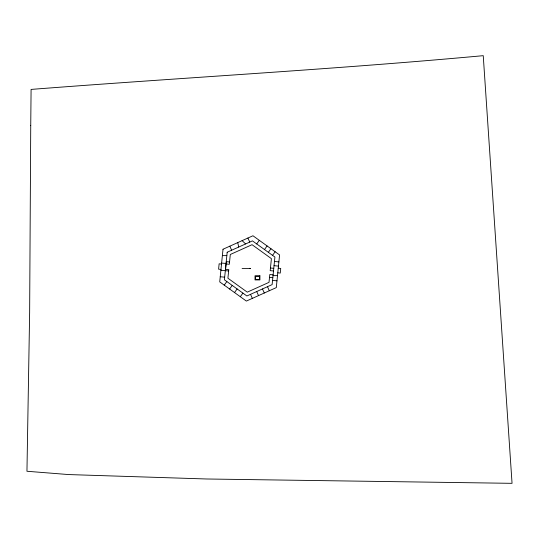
<?xml version="1.0" encoding="UTF-8"?>
<svg xmlns="http://www.w3.org/2000/svg" width="539" height="539" viewBox="0 0 539 539"><rect width="100%" height="100%" fill="white"/><g stroke="black" fill="none" stroke-linecap="round" stroke-linejoin="round"><path stroke-width="0.81" d="M224.244 285.151L226.845 281.547M256.705 243.945L259.299 240.333M229.614 289.025L232.215 285.414M264.494 249.55L267.088 245.946M234.526 292.556L237.12 288.951M240.306 296.719L242.9 293.115M272.552 255.358L275.153 251.747M268.334 252.319L270.982 248.748M222.378 255.621L226.845 255.621M242.092 268.409L249.981 268.409M273.03 275.638L277.497 275.638M221.623 263.106L226.057 263.423M274.466 261.462L278.885 261.907M274.041 265.666L278.461 266.111M229.547 261.981L226.36 261.658L225.45 270.666L228.637 270.989M278.252 268.193L280.731 268.442L280.267 273.071L277.787 272.822M270.457 268.004L273.772 268.341M226.124 263.962L229.318 264.278L230.301 254.489L252.05 244.693L271.4 258.632L270.187 270.652L273.502 270.982M221.522 264.049L219.13 263.807L218.591 269.177L220.983 269.419M225.585 269.298L228.779 269.621L227.909 278.212L247.266 292.151L269.008 282.355L269.803 274.513L273.111 274.843M220.896 270.261L225.322 270.706M269.513 277.376L272.822 277.713M272.552 280.388L276.979 280.832M220.242 276.743L224.669 277.187M242.112 240.643L245.609 243.945M247.92 238.029L249.746 242.078M267.492 286.694L269.318 290.743M262.48 288.951L264.305 293M256.705 291.545L258.531 295.601M229.816 246.182L231.635 250.231M250.527 294.334L252.353 298.384M237.733 242.611L238.73 247.037M30.736 125.459L29.645 312.384L26.95 471.261L68.588 474.563L206.733 478.989L512.05 483.328L483.24 55.672C332.725 69.511 181.771 77.697 31.087 89.413L30.736 125.459M223.018 249.24L219.723 281.897L246.363 301.079L276.291 287.604L279.586 254.947L252.953 235.759L223.018 249.24M227.182 252.239L224.406 279.795L246.875 295.972L272.128 284.605L274.91 257.049L252.434 240.866L227.182 252.239M249.692 268.334L250.278 268.489L249.692 268.334M259.913 275.8L255.014 275.8L255.014 279.923L259.913 279.923L259.913 275.8M259.4 276.312L255.526 276.312L255.526 279.404L259.4 279.404L259.4 276.312"/></g></svg>
